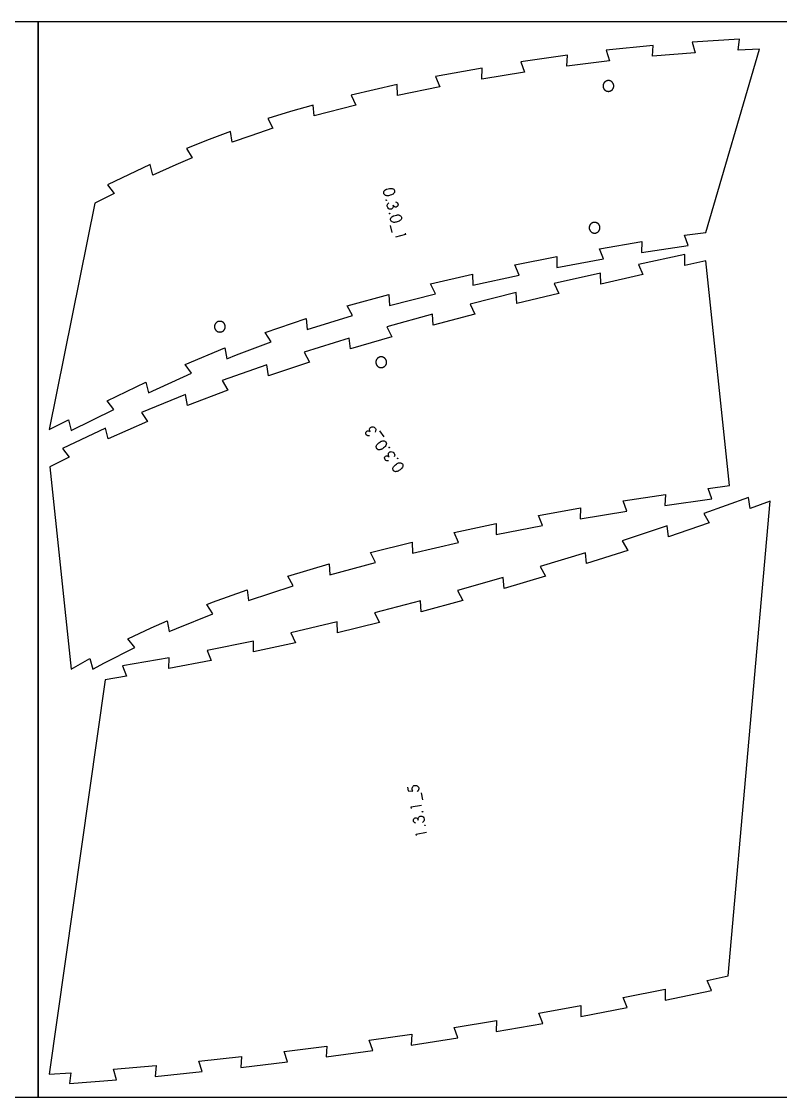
# Model space of a CAD drawing. Header units: millimetres. Extents: x 1554 to 7854, y -2759 to -1759.
# Drawn here: x 5039 to 5745, y -2759 to -1759 of the extents above; entities that cross this region are included whole.
import ezdxf

# ---------------------------------------------------------------- set-up
doc = ezdxf.new("R2010")
doc.units = ezdxf.units.MM
doc.header["$MEASUREMENT"] = 0
for name, color, linetype, true_color in [('nest_4staples$re_engrave', 5, 'Continuous', 0x0000ff), ('nest_4staples$re_inner_cut', 3, 'Continuous', 0x00ff00), ('nest_4staples$re_outer_cut', 1, 'Continuous', 0xff0000), ('nest_4staples$sheet', 18, 'Continuous', 0x000000)]:
    doc.layers.add(name, color=color, linetype=linetype, true_color=true_color)

msp = doc.modelspace()

# ---------------------------------------------------------------- linework, layer by layer
at = {"layer": 'nest_4staples$re_engrave'}
for points in [[(5376, -1916.8), (5376.4, -1916.1), (5377, -1915.4), (5377.8, -1914.8), (5377.9, -1914.8), (5378.1, -1914.7), (5378.4, -1914.6), (5378.8, -1914.4), (5380, -1914.1), (5381.2, -1913.8), (5381.7, -1913.8), (5382.1, -1913.7), (5382.4, -1913.7), (5382.5, -1913.7), (5383.7, -1913.8), (5384.2, -1914), (5384.5, -1914.1), (5385.2, -1914.6), (5385.6, -1915.1), (5385.9, -1915.8), (5386, -1916.6), (5385.9, -1917.4), (5385.6, -1917.9), (5385, -1918.6), (5384.5, -1919), (5383.7, -1919.5), (5383, -1919.8), (5382, -1920.1), (5381.1, -1920.3), (5380.3, -1920.5), (5379.4, -1920.6), (5378.8, -1920.6), (5378.1, -1920.4), (5377.4, -1920.2), (5376.9, -1919.8), (5376.5, -1919.4), (5376.1, -1918.9), (5375.9, -1918.4), (5375.8, -1917.6)], [(5378.3, -1924.7), (5378.3, -1924.9), (5378.1, -1925), (5378, -1924.9), (5377.8, -1924.8), (5377.9, -1924.6), (5378, -1924.5), (5378.2, -1924.5)], [(5381.5, -1937), (5381.5, -1937.2), (5381.3, -1937.3), (5381.1, -1937.3), (5381, -1937.2), (5381.1, -1937), (5381.2, -1936.9), (5381.4, -1936.9)], [(5382.4, -1941.5), (5382.7, -1940.8), (5383.4, -1940.2), (5384.2, -1939.6), (5384.3, -1939.5), (5384.5, -1939.4), (5384.8, -1939.3), (5385.2, -1939.2), (5386.4, -1938.8), (5387.6, -1938.5), (5388.1, -1938.5), (5388.5, -1938.4), (5388.7, -1938.4), (5388.9, -1938.4), (5389.5, -1938.4), (5390.1, -1938.5), (5390.6, -1938.7), (5390.9, -1938.8), (5391.6, -1939.3), (5392, -1939.8), (5392.3, -1940.5), (5392.4, -1941.3), (5392.3, -1942.1), (5392, -1942.7), (5391.4, -1943.3), (5390.9, -1943.7), (5390.1, -1944.2), (5389.4, -1944.5), (5388.4, -1944.8), (5387.5, -1945), (5386.7, -1945.2), (5385.8, -1945.3), (5385.2, -1945.3), (5384.5, -1945.2), (5383.8, -1944.9), (5383.3, -1944.5), (5382.8, -1944.2), (5382.5, -1943.7), (5382.3, -1943.1), (5382.2, -1942.4)], [(5378.3, -2151), (5378.2, -2151.7), (5377.9, -2152.6), (5377.3, -2153.5), (5377.2, -2153.5), (5377.1, -2153.7), (5376.9, -2153.9), (5376.5, -2154.2), (5375.6, -2155), (5374.6, -2155.7), (5374.1, -2156), (5373.8, -2156.1), (5373.6, -2156.3), (5373.5, -2156.3), (5372.9, -2156.5), (5372.3, -2156.7), (5371.8, -2156.7), (5371.5, -2156.7), (5370.6, -2156.6), (5370, -2156.2), (5369.5, -2155.7), (5369.1, -2155), (5368.9, -2154.3), (5368.9, -2153.6), (5369.2, -2152.8), (5369.5, -2152.2), (5370.1, -2151.5), (5370.6, -2150.9), (5371.4, -2150.3), (5372.2, -2149.6), (5372.9, -2149.2), (5373.6, -2148.8), (5374.2, -2148.6), (5374.9, -2148.4), (5375.6, -2148.4), (5376.3, -2148.5), (5376.8, -2148.7), (5377.3, -2149), (5377.7, -2149.4), (5378.1, -2150.1)], [(5380.8, -2154.7), (5380.7, -2154.5), (5380.9, -2154.4), (5381, -2154.3), (5381.2, -2154.4), (5381.2, -2154.6), (5381.1, -2154.8), (5381, -2154.8)], [(5393.7, -2171.3), (5393.6, -2172.1), (5393.3, -2172.9), (5392.7, -2173.8), (5392.7, -2173.9), (5392.5, -2174), (5392.3, -2174.2), (5392, -2174.5), (5391, -2175.3), (5390, -2176), (5389.6, -2176.3), (5389.3, -2176.5), (5389, -2176.6), (5388.9, -2176.7), (5388.3, -2176.9), (5387.7, -2177), (5387.2, -2177), (5386.9, -2177.1), (5386.1, -2176.9), (5385.5, -2176.5), (5385, -2176.1), (5384.5, -2175.4), (5384.3, -2174.6), (5384.4, -2173.9), (5384.6, -2173.1), (5385, -2172.5), (5385.5, -2171.8), (5386.1, -2171.3), (5386.8, -2170.6), (5387.6, -2170), (5388.3, -2169.5), (5389.1, -2169.1), (5389.6, -2168.9), (5390.3, -2168.7), (5391.1, -2168.7), (5391.7, -2168.8), (5392.2, -2169), (5392.8, -2169.3), (5393.2, -2169.8), (5393.5, -2170.4)], [(5388.5, -2164.9), (5388.5, -2164.7), (5388.6, -2164.6), (5388.7, -2164.5), (5388.9, -2164.6), (5388.9, -2164.8), (5388.8, -2164.9), (5388.7, -2165)], [(5411.7, -2493.2), (5411.7, -2493), (5411.9, -2492.9), (5412.1, -2492.9), (5412.1, -2493.1), (5412.1, -2493.3), (5412, -2493.4), (5411.8, -2493.3)], [(5413.9, -2505.8), (5414, -2505.6), (5414.1, -2505.5), (5414.3, -2505.5), (5414.4, -2505.7), (5414.4, -2505.8), (5414.2, -2505.9), (5414, -2505.9)]]:
    msp.add_lwpolyline(points, close=True, dxfattribs=at)
for points in [[(5386.7, -1926.1), (5387.6, -1926.4), (5388.2, -1926.8), (5388.8, -1927.3), (5389.1, -1928.1), (5389.2, -1929.1), (5388.9, -1929.9), (5388.4, -1930.7), (5387.5, -1931.1), (5386.6, -1931.1), (5386.2, -1931), (5385.8, -1930.7), (5385.1, -1930.1), (5384.7, -1929.2), (5384.7, -1930.6), (5384.4, -1931.7), (5383.8, -1932.5), (5383, -1932.9), (5382.3, -1933), (5381.6, -1933), (5381, -1932.9), (5380.4, -1932.5), (5379.6, -1931.6), (5379, -1930.3), (5379, -1929.4), (5379.3, -1928.6), (5379.8, -1928), (5380.5, -1927.3)], [(5381.8, -1948.1), (5383.5, -1954.7)], [(5395.8, -1955.2), (5396.2, -1956.6), (5386.7, -1959)], [(5362.6, -2143.7), (5361.7, -2143.7), (5361, -2143.7), (5360.3, -2143.3), (5359.6, -2142.7), (5359.2, -2141.9), (5359.1, -2141), (5359.4, -2140.1), (5360, -2139.4), (5360.8, -2139.1), (5361.7, -2139.1), (5362.6, -2139.4), (5363.3, -2140), (5362.8, -2138.7), (5362.6, -2137.6), (5362.8, -2136.7), (5363.4, -2136), (5364.1, -2135.6), (5364.7, -2135.3), (5365.3, -2135.2), (5366, -2135.3), (5367.1, -2135.8), (5368.1, -2136.9), (5368.5, -2137.6), (5368.5, -2138.5), (5368.3, -2139.2), (5367.9, -2140.2)], [(5376.2, -2144.6), (5372.1, -2139.2)], [(5380.2, -2166.8), (5379.2, -2166.9), (5378.6, -2166.8), (5377.8, -2166.5), (5377.2, -2165.9), (5376.8, -2165.1), (5376.7, -2164.1), (5376.9, -2163.3), (5377.5, -2162.6), (5378.4, -2162.2), (5379.3, -2162.2), (5380.1, -2162.6), (5380.9, -2163.2), (5380.4, -2161.9), (5380.2, -2160.7), (5380.4, -2159.8), (5381, -2159.1), (5381.6, -2158.7), (5382.3, -2158.5), (5382.9, -2158.4), (5383.5, -2158.5), (5384.7, -2159), (5385.7, -2160), (5386, -2160.8), (5386.1, -2161.6), (5385.9, -2162.4), (5385.5, -2163.3)], [(5398, -2470.1), (5398.7, -2473.7), (5402.9, -2473.9), (5402.7, -2473.3), (5402.4, -2472.5), (5402.3, -2471.7), (5402.3, -2471), (5402.5, -2470.4), (5402.8, -2469.8), (5403.3, -2469.3), (5404, -2468.8), (5404.7, -2468.7), (5405.5, -2468.7), (5406.3, -2468.8), (5407, -2469.1), (5407.7, -2469.6), (5408.2, -2470.2), (5408.5, -2471.1), (5408.5, -2471.9), (5408.3, -2472.7), (5407.9, -2473.5), (5407.5, -2473.9), (5407.2, -2474.1), (5407.1, -2474.2)], [(5412.2, -2482.1), (5411, -2475.4)], [(5401.7, -2490), (5401.4, -2488.6), (5411, -2486.9)], [(5405.7, -2503.7), (5404.8, -2503.3), (5404.2, -2502.9), (5403.7, -2502.3), (5403.4, -2501.5), (5403.4, -2500.6), (5403.8, -2499.7), (5404.4, -2499), (5405.2, -2498.7), (5406.1, -2498.7), (5406.9, -2499.2), (5407.5, -2499.9), (5407.9, -2500.8), (5408, -2499.3), (5408.4, -2498.2), (5409, -2497.5), (5409.9, -2497.2), (5410.6, -2497.1), (5411.3, -2497.2), (5411.9, -2497.4), (5412.4, -2497.7), (5413.2, -2498.7), (5413.6, -2500.1), (5413.6, -2500.9), (5413.2, -2501.8), (5412.7, -2502.3), (5412, -2503)], [(5406.2, -2515.2), (5405.9, -2513.8), (5415.5, -2512)]]:
    msp.add_lwpolyline(points, dxfattribs=at)
at = {"layer": 'nest_4staples$re_inner_cut'}
for points in [[(5586.1, -1823.4), (5586.3, -1823.4), (5586.4, -1823.3), (5586.6, -1823.2), (5586.8, -1823.2), (5586.9, -1823.1), (5587.1, -1823), (5587.2, -1823), (5587.4, -1822.9), (5587.5, -1822.8), (5587.7, -1822.7), (5587.8, -1822.6), (5588, -1822.5), (5588.1, -1822.4), (5588.2, -1822.3), (5588.3, -1822.1), (5588.5, -1822), (5588.6, -1821.9), (5588.7, -1821.8), (5588.8, -1821.6), (5588.9, -1821.5), (5589, -1821.3), (5589.1, -1821.2), (5589.2, -1821), (5589.3, -1820.9), (5589.4, -1820.7), (5589.4, -1820.6), (5589.5, -1820.4), (5589.6, -1820.3), (5589.6, -1820.1), (5589.7, -1819.9), (5589.7, -1819.8), (5589.7, -1819.6), (5589.8, -1819.4), (5589.8, -1819.3), (5589.8, -1819.1), (5589.8, -1818.9), (5589.8, -1818.7), (5589.8, -1818.6), (5589.8, -1818.4), (5589.8, -1818.2), (5589.8, -1818), (5589.8, -1817.9), (5589.8, -1817.7), (5589.7, -1817.5), (5589.7, -1817.4), (5589.7, -1817.2), (5589.6, -1817), (5589.5, -1816.9), (5589.5, -1816.7), (5589.4, -1816.5), (5589.3, -1816.4), (5589.3, -1816.2), (5589.2, -1816.1), (5589.1, -1815.9), (5589, -1815.8), (5588.9, -1815.6), (5588.8, -1815.5), (5588.7, -1815.4), (5588.6, -1815.2), (5588.5, -1815.1), (5588.3, -1815), (5588.2, -1814.9), (5588.1, -1814.7), (5587.9, -1814.6), (5587.8, -1814.5), (5587.7, -1814.4), (5587.5, -1814.3), (5587.4, -1814.2), (5587.2, -1814.2), (5587.1, -1814.1), (5586.9, -1814), (5586.7, -1813.9), (5586.6, -1813.9), (5586.4, -1813.8), (5586.3, -1813.8), (5586.1, -1813.7), (5585.9, -1813.7), (5585.8, -1813.6), (5585.6, -1813.6), (5585.4, -1813.6), (5585.2, -1813.6), (5585.1, -1813.6), (5584.9, -1813.6), (5584.7, -1813.6), (5584.5, -1813.6), (5584.4, -1813.6), (5584.2, -1813.6), (5584, -1813.6), (5583.9, -1813.7), (5583.7, -1813.7), (5583.5, -1813.7), (5583.3, -1813.8), (5583.2, -1813.8), (5583, -1813.9), (5582.9, -1814), (5582.7, -1814), (5582.5, -1814.1), (5582.4, -1814.2), (5582.2, -1814.3), (5582.1, -1814.4), (5582, -1814.5), (5581.8, -1814.6), (5581.7, -1814.7), (5581.5, -1814.8), (5581.4, -1814.9), (5581.3, -1815), (5581.2, -1815.2), (5581.1, -1815.3), (5580.9, -1815.4), (5580.8, -1815.6), (5580.7, -1815.7), (5580.6, -1815.9), (5580.6, -1816), (5580.5, -1816.2), (5580.4, -1816.3), (5580.3, -1816.5), (5580.2, -1816.6), (5580.2, -1816.8), (5580.1, -1816.9), (5580.1, -1817.1), (5580, -1817.3), (5580, -1817.5), (5579.9, -1817.6), (5579.9, -1817.8), (5579.9, -1818), (5579.9, -1818.1), (5579.9, -1818.3), (5579.9, -1818.5), (5579.9, -1818.7), (5579.9, -1818.8), (5579.9, -1819), (5579.9, -1819.2), (5579.9, -1819.3), (5579.9, -1819.5), (5580, -1819.7), (5580, -1819.9), (5580.1, -1820), (5580.1, -1820.2), (5580.2, -1820.4), (5580.2, -1820.5), (5580.3, -1820.7), (5580.4, -1820.8), (5580.5, -1821), (5580.6, -1821.1), (5580.7, -1821.3), (5580.7, -1821.4), (5580.8, -1821.6), (5581, -1821.7), (5581.1, -1821.8), (5581.2, -1822), (5581.3, -1822.1), (5581.4, -1822.2), (5581.6, -1822.3), (5581.7, -1822.4), (5581.8, -1822.5), (5582, -1822.6), (5582.1, -1822.7), (5582.3, -1822.8), (5582.4, -1822.9), (5582.6, -1823), (5582.7, -1823.1), (5582.9, -1823.2), (5583, -1823.2), (5583.2, -1823.3), (5583.4, -1823.3), (5583.5, -1823.4), (5583.7, -1823.4), (5583.9, -1823.5), (5584, -1823.5), (5584.2, -1823.5), (5584.4, -1823.5), (5584.6, -1823.6), (5584.7, -1823.6), (5584.9, -1823.6), (5585.1, -1823.6), (5585.2, -1823.5), (5585.4, -1823.5), (5585.6, -1823.5), (5585.8, -1823.5), (5585.9, -1823.4)], [(5573.3, -1955.1), (5573.4, -1955.1), (5573.6, -1955), (5573.8, -1955), (5573.9, -1954.9), (5574.1, -1954.8), (5574.2, -1954.8), (5574.4, -1954.7), (5574.5, -1954.6), (5574.7, -1954.5), (5574.8, -1954.4), (5575, -1954.3), (5575.1, -1954.2), (5575.3, -1954.1), (5575.4, -1954), (5575.5, -1953.9), (5575.6, -1953.7), (5575.8, -1953.6), (5575.9, -1953.5), (5576, -1953.3), (5576.1, -1953.2), (5576.2, -1953.1), (5576.3, -1952.9), (5576.4, -1952.8), (5576.4, -1952.6), (5576.5, -1952.5), (5576.6, -1952.3), (5576.7, -1952.1), (5576.7, -1952), (5576.8, -1951.8), (5576.8, -1951.6), (5576.9, -1951.5), (5576.9, -1951.3), (5576.9, -1951.1), (5577, -1951), (5577, -1950.8), (5577, -1950.6), (5577, -1950.4), (5577, -1950.3), (5577, -1950.1), (5577, -1949.9), (5577, -1949.8), (5577, -1949.6), (5576.9, -1949.4), (5576.9, -1949.2), (5576.9, -1949.1), (5576.8, -1948.9), (5576.8, -1948.7), (5576.7, -1948.6), (5576.7, -1948.4), (5576.6, -1948.3), (5576.5, -1948.1), (5576.4, -1947.9), (5576.4, -1947.8), (5576.3, -1947.6), (5576.2, -1947.5), (5576.1, -1947.4), (5576, -1947.2), (5575.9, -1947.1), (5575.7, -1946.9), (5575.6, -1946.8), (5575.5, -1946.7), (5575.4, -1946.6), (5575.2, -1946.5), (5575.1, -1946.4), (5575, -1946.2), (5574.8, -1946.1), (5574.7, -1946.1), (5574.5, -1946), (5574.4, -1945.9), (5574.2, -1945.8), (5574.1, -1945.7), (5573.9, -1945.7), (5573.8, -1945.6), (5573.6, -1945.5), (5573.4, -1945.5), (5573.3, -1945.4), (5573.1, -1945.4), (5572.9, -1945.4), (5572.7, -1945.3), (5572.6, -1945.3), (5572.4, -1945.3), (5572.2, -1945.3), (5572.1, -1945.3), (5571.9, -1945.3), (5571.7, -1945.3), (5571.5, -1945.3), (5571.4, -1945.3), (5571.2, -1945.3), (5571, -1945.4), (5570.9, -1945.4), (5570.7, -1945.5), (5570.5, -1945.5), (5570.4, -1945.6), (5570.2, -1945.6), (5570, -1945.7), (5569.9, -1945.8), (5569.7, -1945.8), (5569.6, -1945.9), (5569.4, -1946), (5569.3, -1946.1), (5569.1, -1946.2), (5569, -1946.3), (5568.9, -1946.4), (5568.7, -1946.5), (5568.6, -1946.6), (5568.5, -1946.8), (5568.3, -1946.9), (5568.2, -1947), (5568.1, -1947.2), (5568, -1947.3), (5567.9, -1947.4), (5567.8, -1947.6), (5567.7, -1947.7), (5567.6, -1947.9), (5567.6, -1948), (5567.5, -1948.2), (5567.4, -1948.3), (5567.3, -1948.5), (5567.3, -1948.7), (5567.2, -1948.8), (5567.2, -1949), (5567.1, -1949.2), (5567.1, -1949.3), (5567.1, -1949.5), (5567.1, -1949.7), (5567, -1949.9), (5567, -1950), (5567, -1950.2), (5567, -1950.4), (5567, -1950.5), (5567, -1950.7), (5567.1, -1950.9), (5567.1, -1951.1), (5567.1, -1951.2), (5567.1, -1951.4), (5567.2, -1951.6), (5567.2, -1951.7), (5567.3, -1951.9), (5567.4, -1952.1), (5567.4, -1952.2), (5567.5, -1952.4), (5567.6, -1952.5), (5567.6, -1952.7), (5567.7, -1952.8), (5567.8, -1953), (5567.9, -1953.1), (5568, -1953.3), (5568.1, -1953.4), (5568.2, -1953.5), (5568.4, -1953.7), (5568.5, -1953.8), (5568.6, -1953.9), (5568.7, -1954), (5568.9, -1954.2), (5569, -1954.3), (5569.1, -1954.4), (5569.3, -1954.5), (5569.4, -1954.6), (5569.6, -1954.6), (5569.7, -1954.7), (5569.9, -1954.8), (5570, -1954.9), (5570.2, -1954.9), (5570.4, -1955), (5570.5, -1955.1), (5570.7, -1955.1), (5570.9, -1955.1), (5571, -1955.2), (5571.2, -1955.2), (5571.4, -1955.2), (5571.5, -1955.3), (5571.7, -1955.3), (5571.9, -1955.3), (5572.1, -1955.3), (5572.2, -1955.3), (5572.4, -1955.3), (5572.6, -1955.2), (5572.8, -1955.2), (5572.9, -1955.2), (5573.1, -1955.2)], [(5224.7, -2047.1), (5224.9, -2047), (5225, -2047), (5225.2, -2046.9), (5225.4, -2046.9), (5225.5, -2046.8), (5225.7, -2046.7), (5225.8, -2046.7), (5226, -2046.6), (5226.1, -2046.5), (5226.3, -2046.4), (5226.4, -2046.3), (5226.6, -2046.2), (5226.7, -2046.1), (5226.8, -2046), (5227, -2045.8), (5227.1, -2045.7), (5227.2, -2045.6), (5227.3, -2045.5), (5227.4, -2045.3), (5227.5, -2045.2), (5227.6, -2045), (5227.7, -2044.9), (5227.8, -2044.7), (5227.9, -2044.6), (5228, -2044.4), (5228, -2044.3), (5228.1, -2044.1), (5228.2, -2044), (5228.2, -2043.8), (5228.3, -2043.6), (5228.3, -2043.5), (5228.4, -2043.3), (5228.4, -2043.1), (5228.4, -2042.9), (5228.4, -2042.8), (5228.5, -2042.6), (5228.5, -2042.4), (5228.5, -2042.2), (5228.5, -2042.1), (5228.5, -2041.9), (5228.4, -2041.7), (5228.4, -2041.6), (5228.4, -2041.4), (5228.4, -2041.2), (5228.3, -2041), (5228.3, -2040.9), (5228.2, -2040.7), (5228.2, -2040.5), (5228.1, -2040.4), (5228, -2040.2), (5228, -2040.1), (5227.9, -2039.9), (5227.8, -2039.8), (5227.7, -2039.6), (5227.6, -2039.5), (5227.5, -2039.3), (5227.4, -2039.2), (5227.3, -2039.1), (5227.2, -2038.9), (5227.1, -2038.8), (5227, -2038.7), (5226.8, -2038.6), (5226.7, -2038.4), (5226.6, -2038.3), (5226.4, -2038.2), (5226.3, -2038.1), (5226.1, -2038), (5226, -2037.9), (5225.8, -2037.9), (5225.7, -2037.8), (5225.5, -2037.7), (5225.4, -2037.6), (5225.2, -2037.6), (5225, -2037.5), (5224.9, -2037.5), (5224.7, -2037.4), (5224.5, -2037.4), (5224.4, -2037.3), (5224.2, -2037.3), (5224, -2037.3), (5223.9, -2037.3), (5223.7, -2037.3), (5223.5, -2037.3), (5223.3, -2037.3), (5223.2, -2037.3), (5223, -2037.3), (5222.8, -2037.3), (5222.6, -2037.3), (5222.5, -2037.4), (5222.3, -2037.4), (5222.1, -2037.4), (5222, -2037.5), (5221.8, -2037.5), (5221.6, -2037.6), (5221.5, -2037.7), (5221.3, -2037.7), (5221.2, -2037.8), (5221, -2037.9), (5220.9, -2038), (5220.7, -2038.1), (5220.6, -2038.2), (5220.4, -2038.3), (5220.3, -2038.4), (5220.2, -2038.5), (5220, -2038.6), (5219.9, -2038.7), (5219.8, -2038.9), (5219.7, -2039), (5219.6, -2039.1), (5219.5, -2039.3), (5219.4, -2039.4), (5219.3, -2039.5), (5219.2, -2039.7), (5219.1, -2039.8), (5219, -2040), (5218.9, -2040.2), (5218.9, -2040.3), (5218.8, -2040.5), (5218.7, -2040.6), (5218.7, -2040.8), (5218.6, -2041), (5218.6, -2041.1), (5218.6, -2041.3), (5218.5, -2041.5), (5218.5, -2041.7), (5218.5, -2041.8), (5218.5, -2042), (5218.5, -2042.2), (5218.5, -2042.3), (5218.5, -2042.5), (5218.5, -2042.7), (5218.5, -2042.9), (5218.5, -2043), (5218.6, -2043.2), (5218.6, -2043.4), (5218.6, -2043.5), (5218.7, -2043.7), (5218.7, -2043.9), (5218.8, -2044), (5218.9, -2044.2), (5218.9, -2044.4), (5219, -2044.5), (5219.1, -2044.7), (5219.2, -2044.8), (5219.3, -2045), (5219.4, -2045.1), (5219.5, -2045.3), (5219.6, -2045.4), (5219.7, -2045.5), (5219.8, -2045.7), (5219.9, -2045.8), (5220, -2045.9), (5220.2, -2046), (5220.3, -2046.1), (5220.4, -2046.2), (5220.6, -2046.3), (5220.7, -2046.4), (5220.9, -2046.5), (5221, -2046.6), (5221.2, -2046.7), (5221.3, -2046.8), (5221.5, -2046.8), (5221.6, -2046.9), (5221.8, -2047), (5222, -2047), (5222.1, -2047.1), (5222.3, -2047.1), (5222.5, -2047.2), (5222.7, -2047.2), (5222.8, -2047.2), (5223, -2047.2), (5223.2, -2047.2), (5223.3, -2047.3), (5223.5, -2047.3), (5223.7, -2047.3), (5223.9, -2047.2), (5224, -2047.2), (5224.2, -2047.2), (5224.4, -2047.2), (5224.5, -2047.1)], [(5370.5, -2071.3), (5370.3, -2071.4), (5370.2, -2071.5), (5370.1, -2071.7), (5370, -2071.8), (5369.8, -2071.9), (5369.7, -2072), (5369.6, -2072.2), (5369.5, -2072.3), (5369.4, -2072.5), (5369.3, -2072.6), (5369.2, -2072.7), (5369.1, -2072.9), (5369, -2073), (5369, -2073.2), (5368.9, -2073.4), (5368.8, -2073.5), (5368.8, -2073.7), (5368.7, -2073.9), (5368.7, -2074), (5368.6, -2074.2), (5368.6, -2074.4), (5368.6, -2074.5), (5368.5, -2074.7), (5368.5, -2074.9), (5368.5, -2075), (5368.5, -2075.2), (5368.5, -2075.4), (5368.5, -2075.6), (5368.5, -2075.7), (5368.5, -2075.9), (5368.6, -2076.1), (5368.6, -2076.3), (5368.6, -2076.4), (5368.7, -2076.6), (5368.7, -2076.8), (5368.8, -2076.9), (5368.8, -2077.1), (5368.9, -2077.2), (5369, -2077.4), (5369, -2077.6), (5369.1, -2077.7), (5369.2, -2077.9), (5369.3, -2078), (5369.4, -2078.2), (5369.5, -2078.3), (5369.6, -2078.4), (5369.7, -2078.6), (5369.8, -2078.7), (5369.9, -2078.8), (5370.1, -2078.9), (5370.2, -2079.1), (5370.3, -2079.2), (5370.5, -2079.3), (5370.6, -2079.4), (5370.7, -2079.5), (5370.9, -2079.6), (5371, -2079.7), (5371.2, -2079.8), (5371.4, -2079.8), (5371.5, -2079.9), (5371.7, -2080), (5371.8, -2080), (5372, -2080.1), (5372.2, -2080.1), (5372.3, -2080.2), (5372.5, -2080.2), (5372.7, -2080.2), (5372.8, -2080.3), (5373, -2080.3), (5373.2, -2080.3), (5373.4, -2080.3), (5373.5, -2080.3), (5373.7, -2080.3), (5373.9, -2080.3), (5374.1, -2080.3), (5374.2, -2080.3), (5374.4, -2080.2), (5374.6, -2080.2), (5374.7, -2080.2), (5374.9, -2080.1), (5375.1, -2080.1), (5375.2, -2080), (5375.4, -2079.9), (5375.6, -2079.9), (5375.7, -2079.8), (5375.9, -2079.7), (5376, -2079.6), (5376.2, -2079.5), (5376.3, -2079.4), (5376.5, -2079.3), (5376.6, -2079.2), (5376.7, -2079.1), (5376.9, -2079), (5377, -2078.9), (5377.1, -2078.8), (5377.2, -2078.6), (5377.3, -2078.5), (5377.4, -2078.4), (5377.6, -2078.2), (5377.7, -2078.1), (5377.7, -2078), (5377.8, -2077.8), (5377.9, -2077.7), (5378, -2077.5), (5378.1, -2077.3), (5378.1, -2077.2), (5378.2, -2077), (5378.3, -2076.9), (5378.3, -2076.7), (5378.4, -2076.5), (5378.4, -2076.4), (5378.4, -2076.2), (5378.5, -2076), (5378.5, -2075.8), (5378.5, -2075.7), (5378.5, -2075.5), (5378.5, -2075.3), (5378.5, -2075.1), (5378.5, -2075), (5378.5, -2074.8), (5378.5, -2074.6), (5378.4, -2074.5), (5378.4, -2074.3), (5378.4, -2074.1), (5378.3, -2073.9), (5378.3, -2073.8), (5378.2, -2073.6), (5378.1, -2073.5), (5378.1, -2073.3), (5378, -2073.1), (5377.9, -2073), (5377.8, -2072.8), (5377.8, -2072.7), (5377.7, -2072.5), (5377.6, -2072.4), (5377.5, -2072.3), (5377.3, -2072.1), (5377.2, -2072), (5377.1, -2071.9), (5377, -2071.7), (5376.9, -2071.6), (5376.7, -2071.5), (5376.6, -2071.4), (5376.5, -2071.3), (5376.3, -2071.2), (5376.2, -2071.1), (5376, -2071), (5375.9, -2070.9), (5375.7, -2070.8), (5375.6, -2070.8), (5375.4, -2070.7), (5375.3, -2070.6), (5375.1, -2070.6), (5374.9, -2070.5), (5374.8, -2070.5), (5374.6, -2070.4), (5374.4, -2070.4), (5374.2, -2070.4), (5374.1, -2070.3), (5373.9, -2070.3), (5373.7, -2070.3), (5373.6, -2070.3), (5373.4, -2070.3), (5373.2, -2070.3), (5373, -2070.3), (5372.9, -2070.4), (5372.7, -2070.4), (5372.5, -2070.4), (5372.3, -2070.4), (5372.2, -2070.5), (5372, -2070.5), (5371.8, -2070.6), (5371.7, -2070.7), (5371.5, -2070.7), (5371.4, -2070.8), (5371.2, -2070.9), (5371.1, -2071), (5370.9, -2071), (5370.8, -2071.1), (5370.6, -2071.2)]]:
    msp.add_lwpolyline(points, close=True, dxfattribs=at)
at = {"layer": 'nest_4staples$re_outer_cut'}
for points in [[(5725.4, -1784.4), (5705.4, -1785.2), (5706.8, -1775.1), (5662.9, -1777.8), (5665.5, -1787.6), (5625.7, -1790.9), (5626.6, -1780.8), (5582.9, -1785.4), (5585.9, -1795.1), (5546.2, -1800), (5546.8, -1789.9), (5503.3, -1796.2), (5506.7, -1805.8), (5467.2, -1812.2), (5467.4, -1802), (5424.1, -1809.8), (5427.9, -1819.3), (5388.7, -1827.3), (5388.4, -1817.1), (5345.6, -1827), (5349.8, -1836.3), (5311.1, -1846.4), (5310.1, -1836.3), (5289, -1842.4), (5268, -1848.9), (5272.8, -1857.9), (5252.1, -1864.8), (5235, -1870.8), (5233.2, -1860.8), (5213.5, -1868.3), (5192.3, -1876.8), (5197.7, -1885.4), (5182.6, -1891.8), (5161.1, -1901.4), (5158.6, -1891.5), (5118.9, -1910.4), (5125, -1918.6), (5107.1, -1927.5), (5064.6, -2137.8), (5082.6, -2128.8), (5085.2, -2138.7), (5124.7, -2119.1), (5118.5, -2111.1), (5154.7, -2093.8), (5157, -2103.8), (5197.2, -2085.6), (5191.2, -2077.3), (5228.2, -2061.9), (5229.9, -2072), (5239, -2068.4), (5271.1, -2056.4), (5265.7, -2047.7), (5303.7, -2034.8), (5304.7, -2045), (5346.9, -2032), (5342, -2023), (5380.6, -2012.3), (5381.1, -2022.5), (5423.9, -2011.7), (5419.5, -2002.5), (5458.5, -1993.4), (5458.7, -2003.6), (5501.8, -1994.3), (5497.7, -1984.9), (5537, -1977.1), (5536.9, -1987.3), (5580.2, -1979.3), (5576.5, -1969.8), (5616, -1963.2), (5615.5, -1973.4), (5659.1, -1966.9), (5655.7, -1957.3), (5675.5, -1954.7)], [(5085, -2360.6), (5102.4, -2350.8), (5105.3, -2360.6), (5116, -2354.8), (5144.3, -2340.4), (5137.9, -2332.4), (5159.6, -2322.2), (5174.3, -2315.7), (5176.2, -2325.7), (5183.2, -2322.7), (5216.9, -2309), (5211.2, -2300.5), (5216.7, -2298.4), (5248.7, -2286.7), (5250, -2296.8), (5291.7, -2283), (5286.7, -2274.1), (5325, -2262.7), (5325.7, -2272.9), (5368.1, -2261.3), (5363.6, -2252.2), (5402.4, -2242.5), (5402.7, -2252.7), (5445.5, -2242.9), (5441.3, -2233.6), (5480.4, -2225.3), (5480.4, -2235.5), (5523.6, -2227.1), (5519.7, -2217.7), (5559, -2210.7), (5558.7, -2220.9), (5602.1, -2213.7), (5598.5, -2204.2), (5638, -2198.2), (5637.4, -2208.4), (5681, -2202.3), (5677.6, -2192.6), (5697.4, -2190), (5675.6, -1981.1), (5656, -1985.3), (5655.8, -1975.1), (5612.7, -1984.6), (5616.8, -1993.9), (5577.7, -2002.6), (5577.4, -1992.4), (5534.4, -2002.2), (5538.6, -2011.5), (5499.6, -2020.8), (5499.1, -2010.6), (5456.3, -2021.3), (5460.7, -2030.5), (5421.9, -2040.8), (5421.2, -2030.6), (5378.7, -2042.5), (5383.3, -2051.6), (5344.9, -2063), (5343.8, -2052.9), (5301.8, -2066.1), (5306.7, -2075.1), (5268.7, -2087.8), (5267.2, -2077.7), (5225.6, -2092.4), (5230.9, -2101.2), (5193.4, -2115.4), (5191.5, -2105.3), (5150.6, -2121.9), (5156.2, -2130.4), (5119.5, -2146.4), (5117, -2136.5), (5077.1, -2155.4), (5083.2, -2163.5), (5065.3, -2172.5)], [(5735.4, -2204.5), (5716.6, -2211.2), (5715.1, -2201.1), (5673.5, -2215.8), (5678.7, -2224.6), (5640.8, -2237.6), (5639.6, -2227.4), (5597.7, -2241.3), (5602.8, -2250.2), (5564.6, -2262.4), (5563.5, -2252.3), (5521.4, -2265.3), (5526.3, -2274.2), (5487.9, -2285.7), (5487, -2275.5), (5444.6, -2287.6), (5449.3, -2296.7), (5410.6, -2307.2), (5410, -2297), (5367.4, -2308.1), (5371.8, -2317.3), (5332.9, -2326.9), (5332.6, -2316.7), (5289.6, -2326.7), (5293.9, -2336), (5254.7, -2344.6), (5254.7, -2334.4), (5211.5, -2343.2), (5215.4, -2352.6), (5176.1, -2360.1), (5176.3, -2349.9), (5132.9, -2357.6), (5136.6, -2367.1), (5116.8, -2370.4), (5064.8, -2737), (5084.7, -2735.6), (5083.5, -2745.7), (5127.3, -2742.2), (5124.5, -2732.4), (5164.2, -2728.8), (5163.2, -2739), (5206.9, -2734.6), (5203.9, -2724.9), (5243.6, -2720.6), (5242.8, -2730.7), (5286.4, -2725.6), (5283.2, -2715.9), (5322.8, -2710.9), (5322.2, -2721), (5365.7, -2715.1), (5362.4, -2705.4), (5401.9, -2699.7), (5401.4, -2709.9), (5444.8, -2703.1), (5441.3, -2693.6), (5480.7, -2687.1), (5480.4, -2697.3), (5523.7, -2689.8), (5520, -2680.3), (5559.3, -2673.1), (5559.2, -2683.3), (5602.3, -2675.1), (5598.5, -2665.7), (5637.6, -2657.9), (5637.7, -2668.1), (5680.7, -2659.1), (5676.7, -2649.8), (5696.2, -2645.6)]]:
    msp.add_lwpolyline(points, close=True, dxfattribs=at)
at = {"layer": 'nest_4staples$sheet'}
for points in [[(4354.4, -2758.6), (4354.4, -1758.6), (5054.4, -1758.6), (5054.4, -2758.6)], [(5054.4, -2758.6), (5054.4, -1758.6), (5754.4, -1758.6), (5754.4, -2758.6)]]:
    msp.add_lwpolyline(points, close=True, dxfattribs=at)

doc.saveas('drawing.dxf')
